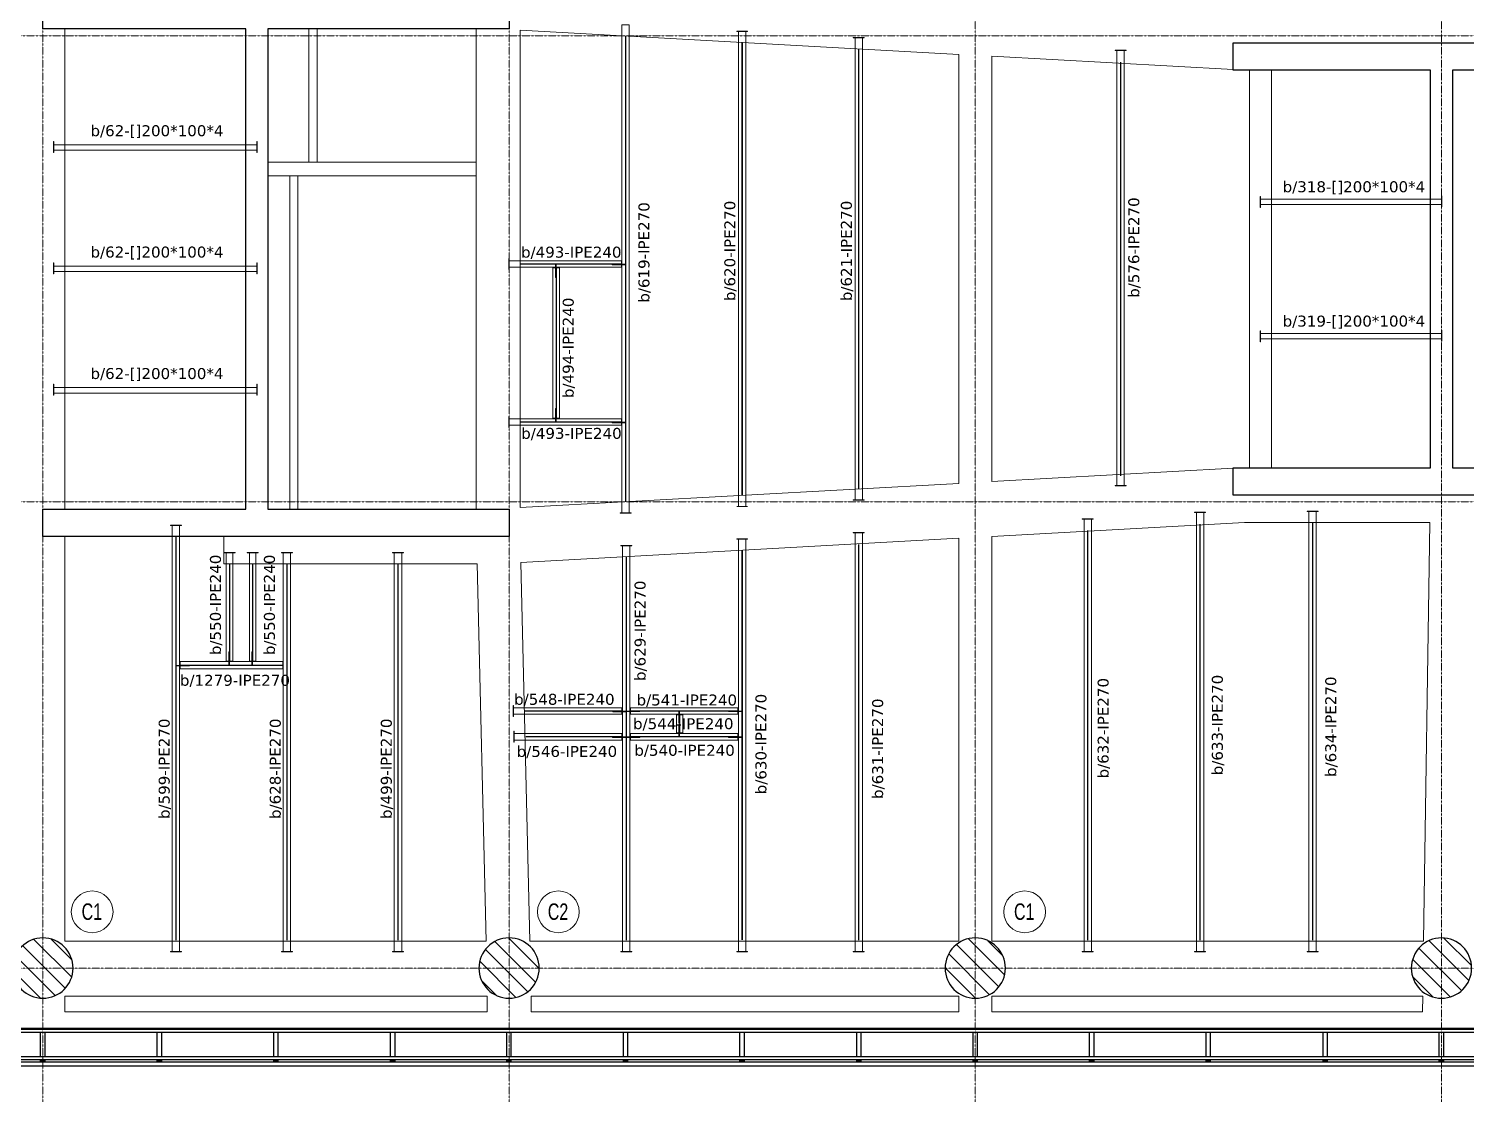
# Model space of a CAD drawing. Header units: millimetres. Extents: x -900 to 77706, y -21218 to 30789.
# Drawn here: x 13159 to 39368, y -2301 to 17130 of the extents above; entities that cross this region are included whole.
import ezdxf
from ezdxf.enums import TextEntityAlignment as Align

# ---------------------------------------------------------------- set-up
doc = ezdxf.new("R2010")
doc.units = ezdxf.units.MM
doc.header["$LTSCALE"] = 0.9
doc.linetypes.add('Grid Line', pattern=[3.33375, 1.905, -0.47625, 0.47625, -0.47625])
for name, color, linetype, lineweight in [('0-3', 250, 'Continuous', 5), ('A-WALL', 113, 'Continuous', 18), ('A_ALMA', 255, 'Continuous', 5), ('E_COLUMNAS', 1, 'Continuous', 18), ('E_COLUMNAS-3', 1, 'Continuous', 35), ('E_COLUMNAS-4', 1, 'Continuous', 25), ('E_EJES-1', 8, 'Grid Line', 9), ('E_MUROS-1', 2, 'Continuous', 25), ('E_TEXTO', 3, 'Continuous', 9), ('E_VIGAS', 5, 'Continuous', 9), ('E_VIGAS-1', 5, 'Continuous', 25), ('E_VIGAS-2', 10, 'Continuous', 25), ('P-PLATINA', 6, 'Continuous', 15), ('VIGAS_HCB', 253, 'Continuous', 15)]:
    doc.layers.add(name, color=color, linetype=linetype, lineweight=lineweight)
doc.styles.add('Arial Narrow', font='', dxfattribs={"width": 0.85, "height": 0.3})
doc.styles.add('VERDANA', font='verdana.ttf')
doc.styles.get('Arial Narrow').set_extended_font_data('Arial Narrow')

# ---------------------------------------------------------------- blocks, each defined once
blk = doc.blocks.new('EST_SFM_VIGA-METALICA-SECCION-C - EST_SFM_VIGA-METALICA-UPN100-1527742-PLANTA DE PISO 12 N_E_ _48_55m')
at = {"layer": 'E_VIGAS-2'}
for p, q in [((34.044, 0.018), (-34.827, 0.018)), ((-34.827, -0.032), (34.044, -0.032))]:
    blk.add_line(p, q, dxfattribs=at)
blk = doc.blocks.new('EST_SFM_VIGA-METALICA-SECCION-C - EST_SFM_VIGA-METALICA-UPN100-1527772-PLANTA DE PISO 12 N_E_ _48_55m')
at = {"layer": 'E_VIGAS-2'}
for p, q in [((34.942, 0.032), (-34.929, 0.032)), ((-34.929, -0.018), (34.942, -0.018))]:
    blk.add_line(p, q, dxfattribs=at)
blk = doc.blocks.new('EST_SFM_VIGA-METALICA-SECCION-C - EST_SFM_VIGA-METALICA-UPN160-1579051-PLANTA DE PISO 12 N_E_ _48_55m')
at = {"layer": 'E_VIGAS-1'}
for p, q in [((30.107, 0.047), (-30.264, 0.047)), ((-30.269, -0.018), (30.113, -0.018))]:
    blk.add_line(p, q, dxfattribs=at)
blk = doc.blocks.new('DCTIB_CNI_EST_MOD-1A-FAC_0001_rvt-2-PLANTA DE PISO 12 N_E_ _48_55m')
at = {"layer": 'E_VIGAS-1'}
for p, q in [((-65.703, 139.567), (-65.621, 139.567)), ((-65.703, 139.545), (-65.703, 139.567)), ((-65.703, 139.045), (-65.703, 139.495)), ((-65.621, 139.545), (-65.621, 139.567)), ((-65.621, 139.045), (-65.621, 139.495)), ((-63.578, 139.567), (-63.496, 139.567)), ((-63.578, 139.545), (-63.578, 139.567)), ((-63.578, 139.045), (-63.578, 139.495)), ((-63.496, 139.545), (-63.496, 139.567)), ((-63.496, 139.045), (-63.496, 139.495)), ((-61.453, 139.567), (-61.371, 139.567)), ((-61.453, 139.545), (-61.453, 139.567)), ((-61.453, 139.045), (-61.453, 139.495)), ((-61.371, 139.545), (-61.371, 139.567)), ((-61.371, 139.045), (-61.371, 139.495)), ((-59.328, 139.567), (-59.246, 139.567)), ((-59.328, 139.567), (-59.328, 139.545)), ((-59.328, 139.495), (-59.328, 139.045)), ((-59.246, 139.567), (-59.246, 139.545)), ((-59.246, 139.495), (-59.246, 139.045)), ((-57.203, 139.567), (-57.121, 139.567)), ((-57.203, 139.545), (-57.203, 139.567)), ((-57.203, 139.045), (-57.203, 139.495)), ((-57.121, 139.545), (-57.121, 139.567)), ((-57.121, 139.045), (-57.121, 139.495)), ((-55.078, 139.567), (-54.996, 139.567)), ((-55.078, 139.545), (-55.078, 139.567)), ((-55.078, 139.045), (-55.078, 139.495)), ((-54.996, 139.545), (-54.996, 139.567)), ((-54.996, 139.045), (-54.996, 139.495)), ((-52.953, 139.567), (-52.871, 139.567)), ((-52.953, 139.545), (-52.953, 139.567)), ((-52.953, 139.045), (-52.953, 139.495)), ((-52.871, 139.545), (-52.871, 139.567)), ((-52.871, 139.045), (-52.871, 139.495)), ((-50.828, 139.567), (-50.746, 139.567)), ((-50.828, 139.567), (-50.828, 139.545)), ((-50.828, 139.495), (-50.828, 139.045)), ((-50.746, 139.567), (-50.746, 139.545)), ((-50.746, 139.495), (-50.746, 139.045)), ((-48.703, 139.567), (-48.621, 139.567)), ((-48.703, 139.545), (-48.703, 139.567)), ((-48.703, 139.045), (-48.703, 139.495)), ((-48.621, 139.545), (-48.621, 139.567)), ((-48.621, 139.045), (-48.621, 139.495)), ((-46.578, 139.567), (-46.496, 139.567)), ((-46.578, 139.545), (-46.578, 139.567)), ((-46.578, 139.045), (-46.578, 139.495)), ((-46.496, 139.545), (-46.496, 139.567)), ((-46.496, 139.045), (-46.496, 139.495)), ((-44.453, 139.567), (-44.371, 139.567)), ((-44.453, 139.545), (-44.453, 139.567)), ((-44.453, 139.045), (-44.453, 139.495)), ((-44.371, 139.545), (-44.371, 139.567)), ((-44.371, 139.045), (-44.371, 139.495)), ((-42.328, 139.567), (-42.246, 139.567)), ((-42.328, 139.567), (-42.328, 139.545)), ((-42.328, 139.495), (-42.328, 139.045)), ((-42.246, 139.567), (-42.246, 139.545)), ((-42.246, 139.495), (-42.246, 139.045)), ((-40.203, 139.567), (-40.121, 139.567)), ((-40.203, 139.545), (-40.203, 139.567)), ((-40.203, 139.045), (-40.203, 139.495)), ((-40.121, 139.545), (-40.121, 139.567)), ((-40.121, 139.045), (-40.121, 139.495)), ((-65.703, 138.967), (-65.703, 138.995)), ((-65.703, 138.966), (-65.703, 138.967)), ((-65.703, 138.967), (-65.621, 138.967)), ((-65.675, 138.966), (-65.703, 138.966)), ((-65.665, 138.961), (-65.665, 138.966)), ((-65.665, 138.947), (-65.665, 138.961)), ((-65.66, 138.966), (-65.66, 138.961)), ((-65.66, 138.961), (-65.66, 138.947)), ((-65.621, 138.966), (-65.649, 138.966)), ((-65.621, 138.967), (-65.621, 138.995)), ((-65.621, 138.967), (-65.621, 138.966)), ((-63.578, 138.967), (-63.578, 138.995)), ((-63.578, 138.966), (-63.578, 138.967)), ((-63.578, 138.967), (-63.496, 138.967)), ((-63.55, 138.966), (-63.578, 138.966)), ((-63.54, 138.961), (-63.54, 138.966)), ((-63.54, 138.947), (-63.54, 138.961)), ((-63.535, 138.966), (-63.535, 138.961)), ((-63.535, 138.961), (-63.535, 138.947)), ((-63.496, 138.966), (-63.524, 138.966)), ((-63.496, 138.967), (-63.496, 138.995)), ((-63.496, 138.967), (-63.496, 138.966)), ((-61.453, 138.967), (-61.453, 138.995)), ((-61.453, 138.966), (-61.453, 138.967)), ((-61.453, 138.967), (-61.371, 138.967)), ((-61.425, 138.966), (-61.453, 138.966)), ((-61.415, 138.961), (-61.415, 138.966)), ((-61.415, 138.947), (-61.415, 138.961)), ((-61.41, 138.966), (-61.41, 138.961)), ((-61.41, 138.961), (-61.41, 138.947)), ((-61.371, 138.966), (-61.399, 138.966)), ((-61.371, 138.967), (-61.371, 138.995)), ((-61.371, 138.967), (-61.371, 138.966)), ((-59.328, 138.995), (-59.328, 138.967)), ((-59.328, 138.967), (-59.246, 138.967)), ((-59.328, 138.966), (-59.328, 138.967)), ((-59.3, 138.966), (-59.328, 138.966)), ((-59.29, 138.961), (-59.29, 138.966)), ((-59.29, 138.947), (-59.29, 138.961)), ((-59.285, 138.966), (-59.285, 138.961)), ((-59.285, 138.961), (-59.285, 138.947)), ((-59.246, 138.966), (-59.274, 138.966)), ((-59.246, 138.995), (-59.246, 138.967)), ((-59.246, 138.967), (-59.246, 138.966)), ((-57.203, 138.967), (-57.203, 138.995)), ((-57.203, 138.966), (-57.203, 138.967)), ((-57.203, 138.967), (-57.121, 138.967)), ((-57.176, 138.966), (-57.203, 138.966)), ((-57.165, 138.961), (-57.165, 138.966)), ((-57.165, 138.947), (-57.165, 138.961)), ((-57.16, 138.966), (-57.16, 138.961)), ((-57.16, 138.961), (-57.16, 138.947)), ((-57.121, 138.966), (-57.149, 138.966)), ((-57.121, 138.967), (-57.121, 138.995)), ((-57.121, 138.967), (-57.121, 138.966)), ((-55.078, 138.967), (-55.078, 138.995)), ((-55.078, 138.966), (-55.078, 138.967)), ((-55.078, 138.967), (-54.996, 138.967)), ((-55.05, 138.966), (-55.078, 138.966)), ((-55.04, 138.961), (-55.04, 138.966)), ((-55.04, 138.947), (-55.04, 138.961)), ((-55.035, 138.966), (-55.035, 138.961)), ((-55.035, 138.961), (-55.035, 138.947)), ((-54.996, 138.966), (-55.024, 138.966)), ((-54.996, 138.967), (-54.996, 138.995)), ((-54.996, 138.967), (-54.996, 138.966)), ((-52.953, 138.967), (-52.953, 138.995)), ((-52.953, 138.966), (-52.953, 138.967)), ((-52.953, 138.967), (-52.871, 138.967)), ((-52.925, 138.966), (-52.953, 138.966)), ((-52.915, 138.961), (-52.915, 138.966)), ((-52.915, 138.947), (-52.915, 138.961)), ((-52.91, 138.966), (-52.91, 138.961)), ((-52.91, 138.961), (-52.91, 138.947)), ((-52.871, 138.966), (-52.899, 138.966)), ((-52.871, 138.967), (-52.871, 138.995)), ((-52.871, 138.967), (-52.871, 138.966)), ((-50.828, 138.995), (-50.828, 138.967)), ((-50.828, 138.967), (-50.746, 138.967)), ((-50.828, 138.966), (-50.828, 138.967)), ((-50.8, 138.966), (-50.828, 138.966)), ((-50.79, 138.961), (-50.79, 138.966)), ((-50.79, 138.947), (-50.79, 138.961)), ((-50.785, 138.966), (-50.785, 138.961)), ((-50.785, 138.961), (-50.785, 138.947)), ((-50.746, 138.966), (-50.774, 138.966)), ((-50.746, 138.995), (-50.746, 138.967)), ((-50.746, 138.967), (-50.746, 138.966)), ((-48.703, 138.967), (-48.703, 138.995)), ((-48.703, 138.966), (-48.703, 138.967)), ((-48.703, 138.967), (-48.621, 138.967)), ((-48.676, 138.966), (-48.703, 138.966)), ((-48.665, 138.961), (-48.665, 138.966)), ((-48.665, 138.947), (-48.665, 138.961)), ((-48.66, 138.966), (-48.66, 138.961)), ((-48.66, 138.961), (-48.66, 138.947)), ((-48.621, 138.966), (-48.649, 138.966)), ((-48.621, 138.967), (-48.621, 138.995)), ((-48.621, 138.967), (-48.621, 138.966)), ((-46.578, 138.967), (-46.578, 138.995)), ((-46.578, 138.966), (-46.578, 138.967)), ((-46.578, 138.967), (-46.496, 138.967)), ((-46.55, 138.966), (-46.578, 138.966)), ((-46.54, 138.961), (-46.54, 138.966)), ((-46.54, 138.947), (-46.54, 138.961)), ((-46.535, 138.966), (-46.535, 138.961)), ((-46.535, 138.961), (-46.535, 138.947)), ((-46.496, 138.966), (-46.524, 138.966)), ((-46.496, 138.967), (-46.496, 138.995)), ((-46.496, 138.967), (-46.496, 138.966)), ((-44.453, 138.967), (-44.453, 138.995)), ((-44.453, 138.966), (-44.453, 138.967)), ((-44.453, 138.967), (-44.371, 138.967)), ((-44.425, 138.966), (-44.453, 138.966)), ((-44.415, 138.961), (-44.415, 138.966)), ((-44.415, 138.947), (-44.415, 138.961)), ((-44.41, 138.966), (-44.41, 138.961)), ((-44.41, 138.961), (-44.41, 138.947)), ((-44.371, 138.966), (-44.399, 138.966)), ((-44.371, 138.967), (-44.371, 138.995)), ((-44.371, 138.967), (-44.371, 138.966)), ((-42.328, 138.995), (-42.328, 138.967)), ((-42.328, 138.967), (-42.246, 138.967)), ((-42.328, 138.966), (-42.328, 138.967)), ((-42.3, 138.966), (-42.328, 138.966)), ((-42.29, 138.961), (-42.29, 138.966)), ((-42.29, 138.947), (-42.29, 138.961)), ((-42.285, 138.966), (-42.285, 138.961)), ((-42.285, 138.961), (-42.285, 138.947)), ((-42.246, 138.966), (-42.274, 138.966)), ((-42.246, 138.995), (-42.246, 138.967)), ((-42.246, 138.967), (-42.246, 138.966)), ((-40.203, 138.967), (-40.203, 138.995)), ((-40.203, 138.966), (-40.203, 138.967)), ((-40.203, 138.967), (-40.121, 138.967)), ((-40.176, 138.966), (-40.203, 138.966)), ((-40.165, 138.961), (-40.165, 138.966)), ((-40.165, 138.947), (-40.165, 138.961)), ((-40.16, 138.966), (-40.16, 138.961)), ((-40.16, 138.961), (-40.16, 138.947)), ((-40.121, 138.966), (-40.149, 138.966)), ((-40.121, 138.967), (-40.121, 138.995)), ((-40.121, 138.967), (-40.121, 138.966))]:
    blk.add_line(p, q, dxfattribs=at)
for points, knots in [([(-65.675, 138.966), (-65.674, 138.966), (-65.673, 138.966), (-65.67, 138.966), (-65.668, 138.965), (-65.666, 138.964), (-65.665, 138.963), (-65.665, 138.962), (-65.665, 138.961)], [0, 0, 0, 0, 0.142857, 0.285714, 0.428571, 0.571429, 0.785714, 1, 1, 1, 1]), ([(-65.665, 138.961), (-65.665, 138.962), (-65.665, 138.963), (-65.667, 138.965), (-65.668, 138.965), (-65.67, 138.966), (-65.671, 138.966), (-65.672, 138.966), (-65.674, 138.966), (-65.675, 138.966)], [0, 0, 0, 0, 0.285714, 0.428571, 0.571429, 0.678571, 0.732143, 0.785714, 1, 1, 1, 1]), ([(-65.649, 138.966), (-65.65, 138.966), (-65.651, 138.966), (-65.654, 138.966), (-65.656, 138.965), (-65.658, 138.964), (-65.659, 138.963), (-65.66, 138.962), (-65.66, 138.961)], [0, 0, 0, 0, 0.142857, 0.285714, 0.428571, 0.571429, 0.785714, 1, 1, 1, 1]), ([(-65.66, 138.961), (-65.66, 138.962), (-65.659, 138.963), (-65.658, 138.965), (-65.656, 138.965), (-65.655, 138.966), (-65.654, 138.966), (-65.652, 138.966), (-65.65, 138.966), (-65.649, 138.966)], [0, 0, 0, 0, 0.285714, 0.428571, 0.571429, 0.678571, 0.732143, 0.785714, 1, 1, 1, 1]), ([(-63.55, 138.966), (-63.549, 138.966), (-63.548, 138.966), (-63.545, 138.966), (-63.543, 138.965), (-63.541, 138.964), (-63.54, 138.963), (-63.54, 138.962), (-63.54, 138.961)], [0, 0, 0, 0, 0.142857, 0.285714, 0.428571, 0.571429, 0.785714, 1, 1, 1, 1]), ([(-63.54, 138.961), (-63.54, 138.962), (-63.54, 138.963), (-63.542, 138.965), (-63.543, 138.965), (-63.545, 138.966), (-63.546, 138.966), (-63.547, 138.966), (-63.549, 138.966), (-63.55, 138.966)], [0, 0, 0, 0, 0.285714, 0.428571, 0.571429, 0.678571, 0.732143, 0.785714, 1, 1, 1, 1]), ([(-63.524, 138.966), (-63.525, 138.966), (-63.526, 138.966), (-63.529, 138.966), (-63.531, 138.965), (-63.533, 138.964), (-63.534, 138.963), (-63.535, 138.962), (-63.535, 138.961)], [0, 0, 0, 0, 0.142857, 0.285714, 0.428571, 0.571429, 0.785714, 1, 1, 1, 1]), ([(-63.535, 138.961), (-63.535, 138.962), (-63.534, 138.963), (-63.533, 138.965), (-63.531, 138.965), (-63.53, 138.966), (-63.529, 138.966), (-63.527, 138.966), (-63.525, 138.966), (-63.524, 138.966)], [0, 0, 0, 0, 0.285714, 0.428571, 0.571429, 0.678571, 0.732143, 0.785714, 1, 1, 1, 1]), ([(-61.425, 138.966), (-61.424, 138.966), (-61.423, 138.966), (-61.42, 138.966), (-61.418, 138.965), (-61.416, 138.964), (-61.415, 138.963), (-61.415, 138.962), (-61.415, 138.961)], [0, 0, 0, 0, 0.142857, 0.285714, 0.428571, 0.571429, 0.785714, 1, 1, 1, 1]), ([(-61.415, 138.961), (-61.415, 138.962), (-61.415, 138.963), (-61.417, 138.965), (-61.418, 138.965), (-61.42, 138.966), (-61.421, 138.966), (-61.422, 138.966), (-61.424, 138.966), (-61.425, 138.966)], [0, 0, 0, 0, 0.285714, 0.428571, 0.571429, 0.678571, 0.732143, 0.785714, 1, 1, 1, 1]), ([(-61.399, 138.966), (-61.4, 138.966), (-61.401, 138.966), (-61.404, 138.966), (-61.406, 138.965), (-61.408, 138.964), (-61.409, 138.963), (-61.41, 138.962), (-61.41, 138.961)], [0, 0, 0, 0, 0.142857, 0.285714, 0.428571, 0.571429, 0.785714, 1, 1, 1, 1]), ([(-61.41, 138.961), (-61.41, 138.962), (-61.409, 138.963), (-61.408, 138.965), (-61.406, 138.965), (-61.405, 138.966), (-61.404, 138.966), (-61.402, 138.966), (-61.4, 138.966), (-61.399, 138.966)], [0, 0, 0, 0, 0.285714, 0.428571, 0.571429, 0.678571, 0.732143, 0.785714, 1, 1, 1, 1]), ([(-59.29, 138.961), (-59.29, 138.962), (-59.29, 138.963), (-59.292, 138.965), (-59.293, 138.965), (-59.295, 138.966), (-59.296, 138.966), (-59.297, 138.966), (-59.299, 138.966), (-59.3, 138.966)], [0, 0, 0, 0, 0.285714, 0.428571, 0.571429, 0.678571, 0.732143, 0.785714, 1, 1, 1, 1]), ([(-59.3, 138.966), (-59.299, 138.966), (-59.298, 138.966), (-59.295, 138.966), (-59.293, 138.965), (-59.291, 138.964), (-59.29, 138.963), (-59.29, 138.962), (-59.29, 138.961)], [0, 0, 0, 0, 0.142857, 0.285714, 0.428571, 0.571429, 0.785714, 1, 1, 1, 1]), ([(-59.285, 138.961), (-59.285, 138.962), (-59.284, 138.963), (-59.283, 138.965), (-59.281, 138.965), (-59.28, 138.966), (-59.279, 138.966), (-59.277, 138.966), (-59.275, 138.966), (-59.274, 138.966)], [0, 0, 0, 0, 0.285714, 0.428571, 0.571429, 0.678571, 0.732143, 0.785714, 1, 1, 1, 1]), ([(-59.274, 138.966), (-59.275, 138.966), (-59.276, 138.966), (-59.279, 138.966), (-59.281, 138.965), (-59.283, 138.964), (-59.284, 138.963), (-59.285, 138.962), (-59.285, 138.961)], [0, 0, 0, 0, 0.142857, 0.285714, 0.428571, 0.571429, 0.785714, 1, 1, 1, 1]), ([(-57.176, 138.966), (-57.175, 138.966), (-57.173, 138.966), (-57.171, 138.966), (-57.168, 138.965), (-57.167, 138.964), (-57.165, 138.963), (-57.165, 138.962), (-57.165, 138.961)], [0, 0, 0, 0, 0.142857, 0.285714, 0.428571, 0.571429, 0.785714, 1, 1, 1, 1]), ([(-57.165, 138.961), (-57.165, 138.962), (-57.165, 138.963), (-57.167, 138.965), (-57.168, 138.965), (-57.17, 138.966), (-57.171, 138.966), (-57.173, 138.966), (-57.174, 138.966), (-57.176, 138.966)], [0, 0, 0, 0, 0.285714, 0.428571, 0.571429, 0.678571, 0.732143, 0.785714, 1, 1, 1, 1]), ([(-57.149, 138.966), (-57.15, 138.966), (-57.152, 138.966), (-57.154, 138.966), (-57.156, 138.965), (-57.158, 138.964), (-57.16, 138.963), (-57.16, 138.962), (-57.16, 138.961)], [0, 0, 0, 0, 0.142857, 0.285714, 0.428571, 0.571429, 0.785714, 1, 1, 1, 1]), ([(-57.16, 138.961), (-57.16, 138.962), (-57.159, 138.963), (-57.158, 138.965), (-57.156, 138.965), (-57.155, 138.966), (-57.154, 138.966), (-57.152, 138.966), (-57.15, 138.966), (-57.149, 138.966)], [0, 0, 0, 0, 0.285714, 0.428571, 0.571429, 0.678571, 0.732143, 0.785714, 1, 1, 1, 1]), ([(-55.05, 138.966), (-55.049, 138.966), (-55.048, 138.966), (-55.045, 138.966), (-55.043, 138.965), (-55.041, 138.964), (-55.04, 138.963), (-55.04, 138.962), (-55.04, 138.961)], [0, 0, 0, 0, 0.142857, 0.285714, 0.428571, 0.571429, 0.785714, 1, 1, 1, 1]), ([(-55.04, 138.961), (-55.04, 138.962), (-55.04, 138.963), (-55.042, 138.965), (-55.043, 138.965), (-55.045, 138.966), (-55.046, 138.966), (-55.047, 138.966), (-55.049, 138.966), (-55.05, 138.966)], [0, 0, 0, 0, 0.285714, 0.428571, 0.571429, 0.678571, 0.732143, 0.785714, 1, 1, 1, 1]), ([(-55.024, 138.966), (-55.025, 138.966), (-55.026, 138.966), (-55.029, 138.966), (-55.031, 138.965), (-55.033, 138.964), (-55.034, 138.963), (-55.035, 138.962), (-55.035, 138.961)], [0, 0, 0, 0, 0.142857, 0.285714, 0.428571, 0.571429, 0.785714, 1, 1, 1, 1]), ([(-55.035, 138.961), (-55.035, 138.962), (-55.034, 138.963), (-55.033, 138.965), (-55.031, 138.965), (-55.03, 138.966), (-55.029, 138.966), (-55.027, 138.966), (-55.025, 138.966), (-55.024, 138.966)], [0, 0, 0, 0, 0.285714, 0.428571, 0.571429, 0.678571, 0.732143, 0.785714, 1, 1, 1, 1]), ([(-52.925, 138.966), (-52.924, 138.966), (-52.923, 138.966), (-52.92, 138.966), (-52.918, 138.965), (-52.916, 138.964), (-52.915, 138.963), (-52.915, 138.962), (-52.915, 138.961)], [0, 0, 0, 0, 0.142857, 0.285714, 0.428571, 0.571429, 0.785714, 1, 1, 1, 1]), ([(-52.915, 138.961), (-52.915, 138.962), (-52.915, 138.963), (-52.917, 138.965), (-52.918, 138.965), (-52.92, 138.966), (-52.921, 138.966), (-52.922, 138.966), (-52.924, 138.966), (-52.925, 138.966)], [0, 0, 0, 0, 0.285714, 0.428571, 0.571429, 0.678571, 0.732143, 0.785714, 1, 1, 1, 1]), ([(-52.899, 138.966), (-52.9, 138.966), (-52.901, 138.966), (-52.904, 138.966), (-52.906, 138.965), (-52.908, 138.964), (-52.909, 138.963), (-52.91, 138.962), (-52.91, 138.961)], [0, 0, 0, 0, 0.142857, 0.285714, 0.428571, 0.571429, 0.785714, 1, 1, 1, 1]), ([(-52.91, 138.961), (-52.91, 138.962), (-52.909, 138.963), (-52.908, 138.965), (-52.906, 138.965), (-52.905, 138.966), (-52.904, 138.966), (-52.902, 138.966), (-52.9, 138.966), (-52.899, 138.966)], [0, 0, 0, 0, 0.285714, 0.428571, 0.571429, 0.678571, 0.732143, 0.785714, 1, 1, 1, 1]), ([(-50.79, 138.961), (-50.79, 138.962), (-50.79, 138.963), (-50.792, 138.965), (-50.793, 138.965), (-50.795, 138.966), (-50.796, 138.966), (-50.797, 138.966), (-50.799, 138.966), (-50.8, 138.966)], [0, 0, 0, 0, 0.285714, 0.428571, 0.571429, 0.678571, 0.732143, 0.785714, 1, 1, 1, 1]), ([(-50.8, 138.966), (-50.799, 138.966), (-50.798, 138.966), (-50.795, 138.966), (-50.793, 138.965), (-50.791, 138.964), (-50.79, 138.963), (-50.79, 138.962), (-50.79, 138.961)], [0, 0, 0, 0, 0.142857, 0.285714, 0.428571, 0.571429, 0.785714, 1, 1, 1, 1]), ([(-50.785, 138.961), (-50.785, 138.962), (-50.784, 138.963), (-50.783, 138.965), (-50.781, 138.965), (-50.78, 138.966), (-50.779, 138.966), (-50.777, 138.966), (-50.775, 138.966), (-50.774, 138.966)], [0, 0, 0, 0, 0.285714, 0.428571, 0.571429, 0.678571, 0.732143, 0.785714, 1, 1, 1, 1]), ([(-50.774, 138.966), (-50.775, 138.966), (-50.776, 138.966), (-50.779, 138.966), (-50.781, 138.965), (-50.783, 138.964), (-50.784, 138.963), (-50.785, 138.962), (-50.785, 138.961)], [0, 0, 0, 0, 0.142857, 0.285714, 0.428571, 0.571429, 0.785714, 1, 1, 1, 1]), ([(-48.676, 138.966), (-48.675, 138.966), (-48.673, 138.966), (-48.671, 138.966), (-48.668, 138.965), (-48.667, 138.964), (-48.665, 138.963), (-48.665, 138.962), (-48.665, 138.961)], [0, 0, 0, 0, 0.142857, 0.285714, 0.428571, 0.571429, 0.785714, 1, 1, 1, 1]), ([(-48.665, 138.961), (-48.665, 138.962), (-48.665, 138.963), (-48.667, 138.965), (-48.668, 138.965), (-48.67, 138.966), (-48.671, 138.966), (-48.673, 138.966), (-48.674, 138.966), (-48.676, 138.966)], [0, 0, 0, 0, 0.285714, 0.428571, 0.571429, 0.678571, 0.732143, 0.785714, 1, 1, 1, 1]), ([(-48.649, 138.966), (-48.65, 138.966), (-48.652, 138.966), (-48.654, 138.966), (-48.656, 138.965), (-48.658, 138.964), (-48.66, 138.963), (-48.66, 138.962), (-48.66, 138.961)], [0, 0, 0, 0, 0.142857, 0.285714, 0.428571, 0.571429, 0.785714, 1, 1, 1, 1]), ([(-48.66, 138.961), (-48.66, 138.962), (-48.659, 138.963), (-48.658, 138.965), (-48.656, 138.965), (-48.655, 138.966), (-48.654, 138.966), (-48.652, 138.966), (-48.65, 138.966), (-48.649, 138.966)], [0, 0, 0, 0, 0.285714, 0.428571, 0.571429, 0.678571, 0.732143, 0.785714, 1, 1, 1, 1]), ([(-46.55, 138.966), (-46.549, 138.966), (-46.548, 138.966), (-46.545, 138.966), (-46.543, 138.965), (-46.541, 138.964), (-46.54, 138.963), (-46.54, 138.962), (-46.54, 138.961)], [0, 0, 0, 0, 0.142857, 0.285714, 0.428571, 0.571429, 0.785714, 1, 1, 1, 1]), ([(-46.54, 138.961), (-46.54, 138.962), (-46.54, 138.963), (-46.542, 138.965), (-46.543, 138.965), (-46.545, 138.966), (-46.546, 138.966), (-46.547, 138.966), (-46.549, 138.966), (-46.55, 138.966)], [0, 0, 0, 0, 0.285714, 0.428571, 0.571429, 0.678571, 0.732143, 0.785714, 1, 1, 1, 1]), ([(-46.524, 138.966), (-46.525, 138.966), (-46.526, 138.966), (-46.529, 138.966), (-46.531, 138.965), (-46.533, 138.964), (-46.534, 138.963), (-46.535, 138.962), (-46.535, 138.961)], [0, 0, 0, 0, 0.142857, 0.285714, 0.428571, 0.571429, 0.785714, 1, 1, 1, 1]), ([(-46.535, 138.961), (-46.535, 138.962), (-46.534, 138.963), (-46.533, 138.965), (-46.531, 138.965), (-46.53, 138.966), (-46.529, 138.966), (-46.527, 138.966), (-46.525, 138.966), (-46.524, 138.966)], [0, 0, 0, 0, 0.285714, 0.428571, 0.571429, 0.678571, 0.732143, 0.785714, 1, 1, 1, 1]), ([(-44.425, 138.966), (-44.424, 138.966), (-44.423, 138.966), (-44.42, 138.966), (-44.418, 138.965), (-44.416, 138.964), (-44.415, 138.963), (-44.415, 138.962), (-44.415, 138.961)], [0, 0, 0, 0, 0.142857, 0.285714, 0.428571, 0.571429, 0.785714, 1, 1, 1, 1]), ([(-44.415, 138.961), (-44.415, 138.962), (-44.415, 138.963), (-44.417, 138.965), (-44.418, 138.965), (-44.42, 138.966), (-44.421, 138.966), (-44.422, 138.966), (-44.424, 138.966), (-44.425, 138.966)], [0, 0, 0, 0, 0.285714, 0.428571, 0.571429, 0.678571, 0.732143, 0.785714, 1, 1, 1, 1]), ([(-44.399, 138.966), (-44.4, 138.966), (-44.401, 138.966), (-44.404, 138.966), (-44.406, 138.965), (-44.408, 138.964), (-44.409, 138.963), (-44.41, 138.962), (-44.41, 138.961)], [0, 0, 0, 0, 0.142857, 0.285714, 0.428571, 0.571429, 0.785714, 1, 1, 1, 1]), ([(-44.41, 138.961), (-44.41, 138.962), (-44.409, 138.963), (-44.408, 138.965), (-44.406, 138.965), (-44.405, 138.966), (-44.404, 138.966), (-44.402, 138.966), (-44.4, 138.966), (-44.399, 138.966)], [0, 0, 0, 0, 0.285714, 0.428571, 0.571429, 0.678571, 0.732143, 0.785714, 1, 1, 1, 1]), ([(-42.29, 138.961), (-42.29, 138.962), (-42.29, 138.963), (-42.292, 138.965), (-42.293, 138.965), (-42.295, 138.966), (-42.296, 138.966), (-42.297, 138.966), (-42.299, 138.966), (-42.3, 138.966)], [0, 0, 0, 0, 0.285714, 0.428571, 0.571429, 0.678571, 0.732143, 0.785714, 1, 1, 1, 1]), ([(-42.3, 138.966), (-42.299, 138.966), (-42.298, 138.966), (-42.295, 138.966), (-42.293, 138.965), (-42.291, 138.964), (-42.29, 138.963), (-42.29, 138.962), (-42.29, 138.961)], [0, 0, 0, 0, 0.142857, 0.285714, 0.428571, 0.571429, 0.785714, 1, 1, 1, 1]), ([(-42.285, 138.961), (-42.285, 138.962), (-42.284, 138.963), (-42.283, 138.965), (-42.281, 138.965), (-42.28, 138.966), (-42.279, 138.966), (-42.277, 138.966), (-42.275, 138.966), (-42.274, 138.966)], [0, 0, 0, 0, 0.285714, 0.428571, 0.571429, 0.678571, 0.732143, 0.785714, 1, 1, 1, 1]), ([(-42.274, 138.966), (-42.275, 138.966), (-42.276, 138.966), (-42.279, 138.966), (-42.281, 138.965), (-42.283, 138.964), (-42.284, 138.963), (-42.285, 138.962), (-42.285, 138.961)], [0, 0, 0, 0, 0.142857, 0.285714, 0.428571, 0.571429, 0.785714, 1, 1, 1, 1]), ([(-40.176, 138.966), (-40.175, 138.966), (-40.173, 138.966), (-40.171, 138.966), (-40.168, 138.965), (-40.167, 138.964), (-40.165, 138.963), (-40.165, 138.962), (-40.165, 138.961)], [0, 0, 0, 0, 0.142857, 0.285714, 0.428571, 0.571429, 0.785714, 1, 1, 1, 1]), ([(-40.165, 138.961), (-40.165, 138.962), (-40.165, 138.963), (-40.167, 138.965), (-40.168, 138.965), (-40.17, 138.966), (-40.171, 138.966), (-40.173, 138.966), (-40.174, 138.966), (-40.176, 138.966)], [0, 0, 0, 0, 0.285714, 0.428571, 0.571429, 0.678571, 0.732143, 0.785714, 1, 1, 1, 1]), ([(-40.149, 138.966), (-40.15, 138.966), (-40.152, 138.966), (-40.154, 138.966), (-40.156, 138.965), (-40.158, 138.964), (-40.16, 138.963), (-40.16, 138.962), (-40.16, 138.961)], [0, 0, 0, 0, 0.142857, 0.285714, 0.428571, 0.571429, 0.785714, 1, 1, 1, 1]), ([(-40.16, 138.961), (-40.16, 138.962), (-40.159, 138.963), (-40.158, 138.965), (-40.156, 138.965), (-40.155, 138.966), (-40.154, 138.966), (-40.152, 138.966), (-40.15, 138.966), (-40.149, 138.966)], [0, 0, 0, 0, 0.285714, 0.428571, 0.571429, 0.678571, 0.732143, 0.785714, 1, 1, 1, 1])]:
    blk.add_open_spline(points, degree=3, knots=knots, dxfattribs=at)
for name, p in [('EST_SFM_VIGA-METALICA-SECCION-C - EST_SFM_VIGA-METALICA-UPN100-1527742-PLANTA DE PISO 12 N_E_ _48_55m', (-39.77, 139.527)), ('EST_SFM_VIGA-METALICA-SECCION-C - EST_SFM_VIGA-METALICA-UPN160-1579051-PLANTA DE PISO 12 N_E_ _48_55m', (-40.084, 138.9)), ('EST_SFM_VIGA-METALICA-SECCION-C - EST_SFM_VIGA-METALICA-UPN100-1527772-PLANTA DE PISO 12 N_E_ _48_55m', (-40.169, 139.013))]:
    blk.add_blockref(name, p, dxfattribs=at)
blk = doc.blocks.new('EST_SCM_COLUMNA-SECCION-CIRCULAR - EST_SCM_COLUMNA-CONCRETO-CIRCULAR_Ø_110cm-1246212-PLANTA DE PISO 12 N_E_ _48_55m')
at = {"layer": 'E_COLUMNAS'}
h = blk.add_hatch(dxfattribs=at)
h.set_pattern_fill('FP_6', color=256, style=0, pattern_type=2)
h.set_pattern_definition([(135, (65.662, -140.662), (-0.15909903, -0.15909903), [])])
h.paths.add_polyline_path([(-0.041, -0.548), (0.041, -0.548), (0.122, -0.536), (0.201, -0.512), (0.275, -0.476), (0.343, -0.43), (0.403, -0.374), (0.454, -0.31), (0.496, -0.239), (0.526, -0.162), (0.544, -0.082), (0.55, 0), (0.544, 0.082), (0.526, 0.162), (0.496, 0.239), (0.454, 0.31), (0.403, 0.374), (0.343, 0.43), (0.275, 0.476), (0.201, 0.512), (0.122, 0.536), (0.041, 0.548), (-0.041, 0.548), (-0.122, 0.536), (-0.201, 0.512), (-0.283, 0.471), (-0.343, 0.43), (-0.403, 0.374), (-0.454, 0.31), (-0.496, 0.239), (-0.526, 0.162), (-0.544, 0.082), (-0.55, 0), (-0.544, -0.082), (-0.526, -0.162), (-0.496, -0.239), (-0.454, -0.31), (-0.403, -0.374), (-0.343, -0.43), (-0.275, -0.476), (-0.198, -0.513), (-0.122, -0.536)])
at = {"layer": 'E_COLUMNAS-4'}
for start, end in [(360, 180), (180, 360)]:
    blk.add_arc((0, 0), 0.55, start, end, dxfattribs=at)
blk = doc.blocks.new('EST_SCM_COLUMNA-SECCION-CIRCULAR - EST_SCM_COLUMNA-CONCRETO-CIRCULAR_Ø_110cm-V37-PLANTA DE PISO 12 N_E_ _48_55m')
at = {"layer": 'E_COLUMNAS'}
h = blk.add_hatch(dxfattribs=at)
h.set_pattern_fill('FP_8', color=256, style=0, pattern_type=2)
h.set_pattern_definition([(135, (57.162, -140.662), (-0.15909903, -0.15909903), [])])
h.paths.add_polyline_path([(-0.041, -0.548), (0.041, -0.548), (0.122, -0.536), (0.201, -0.512), (0.275, -0.476), (0.343, -0.43), (0.403, -0.374), (0.454, -0.31), (0.496, -0.239), (0.526, -0.162), (0.544, -0.082), (0.55, 0), (0.544, 0.082), (0.526, 0.162), (0.496, 0.239), (0.454, 0.31), (0.403, 0.374), (0.343, 0.43), (0.275, 0.476), (0.201, 0.512), (0.122, 0.536), (0.041, 0.548), (-0.041, 0.548), (-0.122, 0.536), (-0.201, 0.512), (-0.283, 0.471), (-0.343, 0.43), (-0.403, 0.374), (-0.454, 0.31), (-0.496, 0.239), (-0.526, 0.162), (-0.544, 0.082), (-0.55, 0), (-0.544, -0.082), (-0.526, -0.162), (-0.496, -0.239), (-0.454, -0.31), (-0.403, -0.374), (-0.343, -0.43), (-0.275, -0.476), (-0.201, -0.512), (-0.122, -0.536), (-0.096, -0.54)])
at = {"layer": 'E_COLUMNAS-4'}
for start, end in [(360, 180), (180, 360)]:
    blk.add_arc((0, 0), 0.55, start, end, dxfattribs=at)
blk = doc.blocks.new('EST_SCM_COLUMNA-SECCION-CIRCULAR - EST_SCM_COLUMNA-CONCRETO-CIRCULAR_Ø_110cm-V38-PLANTA DE PISO 12 N_E_ _48_55m')
at = {"layer": 'E_COLUMNAS'}
h = blk.add_hatch(dxfattribs=at)
h.set_pattern_fill('FP_9', color=256, style=0, pattern_type=2)
h.set_pattern_definition([(135, (48.662, -140.662), (-0.15909903, -0.15909903), [])])
h.paths.add_polyline_path([(0.041, -0.548), (0.122, -0.536), (0.201, -0.512), (0.275, -0.476), (0.343, -0.43), (0.403, -0.374), (0.454, -0.31), (0.496, -0.239), (0.526, -0.162), (0.544, -0.082), (0.55, 0), (0.544, 0.082), (0.526, 0.162), (0.496, 0.239), (0.454, 0.31), (0.403, 0.374), (0.343, 0.43), (0.275, 0.476), (0.201, 0.512), (0.122, 0.536), (0.041, 0.548), (-0.041, 0.548), (-0.122, 0.536), (-0.201, 0.512), (-0.283, 0.471), (-0.343, 0.43), (-0.403, 0.374), (-0.454, 0.31), (-0.496, 0.239), (-0.526, 0.162), (-0.544, 0.082), (-0.55, 0), (-0.544, -0.082), (-0.526, -0.162), (-0.496, -0.239), (-0.454, -0.31), (-0.403, -0.374), (-0.343, -0.43), (-0.275, -0.476), (-0.201, -0.512), (-0.122, -0.536), (-0.041, -0.548), (0.007, -0.548)])
at = {"layer": 'E_COLUMNAS-4'}
for start, end in [(360, 180), (180, 360)]:
    blk.add_arc((0, 0), 0.55, start, end, dxfattribs=at)
blk = doc.blocks.new('EST_SCM_COLUMNA-SECCION-CIRCULAR - EST_SCM_COLUMNA-CONCRETO-CIRCULAR_Ø_110cm-V39-PLANTA DE PISO 12 N_E_ _48_55m')
at = {"layer": 'E_COLUMNAS'}
h = blk.add_hatch(dxfattribs=at)
h.set_pattern_fill('FP_10', color=256, style=0, pattern_type=2)
h.set_pattern_definition([(135, (40.162, -140.662), (-0.15909903, -0.15909903), [])])
h.paths.add_polyline_path([(-0.041, -0.548), (0.041, -0.548), (0.122, -0.536), (0.201, -0.512), (0.275, -0.476), (0.343, -0.43), (0.403, -0.374), (0.454, -0.31), (0.496, -0.239), (0.526, -0.162), (0.544, -0.082), (0.55, 0), (0.544, 0.082), (0.526, 0.162), (0.496, 0.239), (0.454, 0.31), (0.403, 0.374), (0.343, 0.43), (0.275, 0.476), (0.201, 0.512), (0.122, 0.536), (0.041, 0.548), (-0.041, 0.548), (-0.122, 0.536), (-0.201, 0.512), (-0.283, 0.471), (-0.343, 0.43), (-0.403, 0.374), (-0.454, 0.31), (-0.496, 0.239), (-0.526, 0.162), (-0.544, 0.082), (-0.55, 0), (-0.544, -0.082), (-0.526, -0.162), (-0.496, -0.239), (-0.454, -0.31), (-0.403, -0.374), (-0.343, -0.43), (-0.275, -0.476), (-0.201, -0.512), (-0.122, -0.536)])
at = {"layer": 'E_COLUMNAS-4'}
for start, end in [(360, 180), (180, 360)]:
    blk.add_arc((0, 0), 0.55, start, end, dxfattribs=at)
blk = doc.blocks.new('CNI_TAG COLUMNAS CONCRETO MARCA - CNI_COLUMNA CONCRETO-582370-PLANTA DE PISO 12 N_E_ _48_55m')
at = {"layer": 'E_TEXTO'}
for start, end in [(360, 180), (180, 360)]:
    blk.add_arc((0.00026, -0.00015), 0.00254, start, end, dxfattribs=at)

msp = doc.modelspace()

# ---------------------------------------------------------------- linework, layer by layer
at = {"layer": 'A-WALL'}
msp.add_line((13565.9, 8370.1), (13815.9, 8370.1), dxfattribs=at)
at = {"layer": 'A_ALMA'}
for p, q in [((24037.6, 8513.5), (24037.6, 16989.6)), ((24044.2, 8513.5), (24044.2, 16989.6)), ((26162.6, 8630.8), (26162.6, 16872)), ((26169.2, 8630.8), (26169.2, 16872)), ((28287.6, 8748.2), (28287.6, 16754.4)), ((28294.2, 8748.2), (28294.2, 16754.4)), ((33062.7, 8978.8), (33062.7, 16523.3)), ((33069.3, 8978.8), (33069.3, 16523.3)), ((22127.2, 12842.7), (23963.4, 12842.7)), ((22127.2, 12836.5), (23964.5, 12836.5)), ((22773, 10028.2), (22773, 12770.3)), ((22779.2, 10028.2), (22779.2, 12770.3)), ((22127.2, 9961), (23963.4, 9961)), ((22127.2, 9954.8), (23964.5, 9954.8)), ((32462.6, 510), (32462.6, 7978.3)), ((32469.2, 510), (32469.2, 7978.3)), ((34512.6, 510), (34512.6, 8096)), ((34519.2, 510), (34519.2, 8096)), ((36562.6, 510), (36562.6, 8115.1)), ((36569.2, 510), (36569.2, 8115.1)), ((15837.6, 510), (15837.6, 7860.2)), ((15844.2, 510), (15844.2, 7860.2)), ((26162.7, 512.7), (26162.7, 7609.3)), ((26169.3, 512.7), (26169.3, 7609.3)), ((28287.7, 510), (28287.7, 7726.7)), ((28294.3, 510), (28294.3, 7726.7)), ((16817.8, 5600.1), (16817.8, 7360.1)), ((16824, 5600.1), (16824, 7360.1)), ((17237.8, 5600.1), (17237.8, 7360.1)), ((17244, 5600.1), (17244, 7360.1)), ((17862.6, 510), (17862.6, 7370.2)), ((17869.2, 510), (17869.2, 7370.2)), ((19887.6, 510), (19887.6, 7360.1)), ((19894.2, 510), (19894.2, 7360.1)), ((24047.9, 510), (24047.9, 7492.5)), ((24054.5, 510), (24054.5, 7492.5)), ((15921.2, 5525.9), (17785.7, 5525.9)), ((15921.2, 5519.3), (17785.7, 5519.3)), ((22205.9, 4691.9), (23973.7, 4691.9)), ((22205.9, 4685.7), (23974.6, 4685.7)), ((24128.7, 4693), (26088.5, 4693)), ((24129.7, 4686.8), (26089.5, 4686.8)), ((25023.1, 4467), (25023.1, 4618.7)), ((25029.3, 4288.7), (25029.3, 4619.4)), ((22218.7, 4222.2), (23973.2, 4222.2)), ((22218.7, 4216), (23973.2, 4216)), ((24129.7, 4222.2), (26089.5, 4222.2)), ((24129.7, 4216), (26089.5, 4216)), ((25024.1, 4288.7), (25024.1, 4442.8))]:
    msp.add_line(p, q, dxfattribs=at)
at = {"layer": 'E_EJES-1'}
for p, q in [((13416, -4561.2), (13416, 29888.7)), ((21916, -4561.2), (21916, 29888.7)), ((30416, -4561.2), (30416, 29888.7)), ((38916, -4561.2), (38916, 29888.7)), ((0, 17000), (76806, 17000)), ((0, 8500), (76806, 8500)), ((0, 0), (76806, 0))]:
    msp.add_line(p, q, dxfattribs=at)
at = {"layer": 'E_MUROS-1'}
for points in [[(21916.1, 17630.2), (21916.1, 17130.2), (17516.1, 17130.2), (17516.1, 8370.2), (21916.1, 8370.2), (21916.1, 7870.2), (13416.1, 7870.2), (13416.1, 8370.2), (17116.1, 8370.2), (17116.1, 17130.2), (13416.1, 17130.2), (13416.1, 17630.2)], [(42716.1, 16875.2), (42716.1, 16375.2), (39116.1, 16375.2), (39116.1, 9125.2), (42716.1, 9125.2), (42716.1, 8625.2), (35116.1, 8625.2), (35116.1, 9125.2), (38716.1, 9125.2), (38716.1, 16375.2), (35116.1, 16375.2), (35116.1, 16875.2)]]:
    msp.add_lwpolyline(points, close=True, dxfattribs=at)
at = {"layer": 'E_VIGAS', "color": 30, "true_color": 0xf26722}
for p, q in [((13816.9, 17120.2), (13816.9, 8360.2)), ((17516.1, 14697.8), (21316.1, 14697.8)), ((21316.1, 14447.8), (17516.1, 14447.8)), ((13816.9, 7860.2), (13816.9, 490))]:
    msp.add_line(p, q, dxfattribs=at)
for points in [[(11017, 26595.9), (11017, -1095.9), (66817.2, -1095.8), (66817.1, 26595.9)], [(38588.7, 490), (38704.6, 8125.2), (35325, 8125.2), (30717, 7870.6), (30717, 490)], [(30117, 490), (30117, 7837.5), (22130.9, 7396.4), (22296.8, 490)], [(38573.5, -510), (30717, -510), (30717, -795.9), (38569.2, -795.9)]]:
    msp.add_lwpolyline(points, close=True, dxfattribs=at)
for points in [[(18416.1, 17127.8), (18416.1, 14697.8), (18266.1, 14697.8), (18266.1, 17127.8)], [(21317.2, 8370.2), (21317.2, 8370.2), (21317.2, 17130.2), (21317.2, 17130.2)], [(22117.1, 8397.2), (30117, 8839), (30117, 16663.4), (22117.2, 17106.2), (22117.2, 8397.2)], [(35117.2, 16386.6), (30717, 16630.1), (30717, 8872.2), (35117.2, 9115.2)], [(35817.2, 9125.2), (35417.2, 9125.2), (35417.2, 16375.2), (35817.2, 16375.2), (35817.2, 9125.2)], [(17916.1, 8367.8), (17916, 14447.8), (18066, 14447.8), (18066.1, 8367.8)], [(13816.9, 490), (21496.6, 490), (21331.3, 7370.2), (17181.9, 7370.2), (16881.5, 7370.2), (16717, 7370.2), (16717, 7870.1)], [(21516.9, -795.9), (21516.9, -510), (13816.9, -510), (13816.9, -795.9), (21516.9, -795.9)], [(22316.9, -795.9), (30117, -795.9), (30117, -510), (22316.9, -510), (22316.9, -795.9)]]:
    msp.add_lwpolyline(points, dxfattribs=at)
at = {"layer": 'P-PLATINA'}
for points in [[(22763, 12593.4), (22773, 12593.4), (22773, 12837.4), (22763, 12837.4)], [(24038.7, 12836.5), (24038.7, 12826.5), (23794.7, 12826.5), (23794.7, 12836.5)], [(22763, 10205.1), (22773, 10205.1), (22773, 9961.1), (22763, 9961.1)], [(24039.5, 9954.8), (24039.5, 9944.8), (23795.5, 9944.8), (23795.5, 9954.8)], [(16807.8, 5769.9), (16817.8, 5769.9), (16817.8, 5525.9), (16807.8, 5525.9)], [(17227.8, 5769.9), (17237.8, 5769.9), (17237.8, 5525.9), (17227.8, 5525.9)], [(16088.2, 5519.3), (16088.2, 5509.3), (15844.2, 5509.3), (15844.2, 5519.3)], [(23804.8, 4685.7), (23804.8, 4675.7), (24048.8, 4675.7), (24048.8, 4685.7)], [(24055.5, 4686.8), (24055.5, 4676.8), (24299.5, 4676.8), (24299.5, 4686.8)], [(25023.1, 4467), (25023.1, 4686.8), (25013.1, 4686.8), (25013.1, 4467)], [(26163.7, 4686.8), (26163.7, 4676.8), (25919.7, 4676.8), (25919.7, 4686.8)], [(23803.4, 4216), (23803.4, 4206), (24047.4, 4206), (24047.4, 4216)], [(24054, 4216), (24054, 4206), (24298, 4206), (24298, 4216)], [(25013.1, 4442.8), (25023.1, 4442.8), (25023.1, 4223), (25013.1, 4223)], [(26162.3, 4216), (26162.3, 4206), (25918.3, 4206), (25918.3, 4216)]]:
    msp.add_lwpolyline(points, close=True, dxfattribs=at)
at = {"layer": 'VIGAS_HCB'}
for points in [[(23973.4, 17199.6), (24108.4, 17199.6), (24108.4, 8303.5), (23973.4, 8303.5)], [(26098.4, 8420.8), (26233.4, 8420.8), (26233.4, 17082), (26098.4, 17082)], [(28223.4, 8538.2), (28358.4, 8538.2), (28358.4, 16964.4), (28223.4, 16964.4)], [(32998.5, 16733.3), (33133.5, 16733.3), (33133.5, 8801.7), (32998.5, 8801.7)], [(13616.1, 15075.1), (13616.1, 14875.1), (13610.1, 14875.1), (13610.1, 15075.1)], [(17316.1, 14915.1), (13826.1, 14915.1), (13616.1, 14915.1), (13616.1, 15015.1), (17316.1, 15015.1)], [(17316.1, 15075.1), (17316.1, 14875.1), (17322.1, 14875.1), (17322.1, 15075.1)], [(35610.1, 14072.8), (35610.1, 13872.8), (35616.1, 13872.8), (35616.1, 14072.8)], [(38916.1, 13922.8), (35828.8, 13922.8), (35616.1, 13922.8), (35616.1, 14022.8), (38916.1, 14022.8)], [(38916.1, 14082.8), (38916.1, 13882.8), (38922.1, 13882.8), (38922.1, 14082.8)], [(13616.1, 12861.8), (13616.1, 12661.8), (13610.1, 12661.8), (13610.1, 12861.8)], [(17316.1, 12861.8), (17316.1, 12661.8), (17322.1, 12661.8), (17322.1, 12861.8)], [(23963.4, 12780.1), (21917.2, 12780.1), (21917.2, 12900.1), (23963.4, 12900.1)], [(17316.1, 12701.8), (13826.1, 12701.8), (13616.1, 12701.8), (13616.1, 12801.8), (17316.1, 12801.8)], [(22716.1, 10028.5), (22836.1, 10028.5), (22836.1, 12770.1), (22716.1, 12770.1)], [(35610.1, 11622.8), (35610.1, 11422.8), (35616.1, 11422.8), (35616.1, 11622.8)], [(38916.1, 11472.8), (35828.8, 11472.8), (35616.1, 11472.8), (35616.1, 11572.8), (38916.1, 11572.8)], [(38916.1, 11632.8), (38916.1, 11432.8), (38922.1, 11432.8), (38922.1, 11632.8)], [(13616.1, 10646.8), (13616.1, 10446.8), (13610.1, 10446.8), (13610.1, 10646.8)], [(17316.1, 10486.8), (13826.1, 10486.8), (13616.1, 10486.8), (13616.1, 10586.8), (17316.1, 10586.8)], [(17316.1, 10646.8), (17316.1, 10446.8), (17322.1, 10446.8), (17322.1, 10646.8)], [(21917.2, 10018.5), (23963.4, 10018.5), (23963.4, 9898.5), (21917.2, 9898.5)], [(32398.4, 300), (32533.4, 300), (32533.4, 8188.3), (32398.4, 8188.3)], [(34448.4, 300), (34583.4, 300), (34583.4, 8306), (34448.4, 8306)], [(36498.4, 300), (36633.4, 300), (36633.4, 8325.1), (36498.4, 8325.1)], [(15773.5, 8070.2), (15908.4, 8070.2), (15908.4, 300), (15773.5, 300)], [(28223.5, 7936.7), (28358.5, 7936.7), (28358.5, 300), (28223.5, 300)], [(23983.7, 7702.5), (24118.7, 7702.5), (24118.7, 300), (23983.7, 300)], [(26098.5, 7819.3), (26233.5, 7819.3), (26233.5, 300), (26098.5, 300)], [(16760.9, 5600.1), (16880.9, 5600.1), (16880.9, 7570.1), (16760.9, 7570.1)], [(17180.9, 5600.1), (17300.9, 5600.1), (17300.9, 7570.1), (17180.9, 7570.1)], [(17798.4, 7570.2), (17933.4, 7570.2), (17933.4, 300), (17798.4, 300)], [(19823.4, 7570.1), (19958.4, 7570.1), (19958.4, 300), (19823.4, 300)], [(15918.4, 5590.1), (17788.4, 5590.1), (17788.4, 5455.1), (15918.4, 5455.1)], [(23973.7, 4629.1), (21995.9, 4628.8), (21995.9, 4748.8), (23973.7, 4749.1)], [(26088.5, 4629.1), (24128.7, 4629.1), (24128.7, 4749.1), (26088.5, 4749.1)], [(24966.2, 4288.7), (25086.2, 4288.7), (25086.2, 4619.4), (24966.2, 4619.4)], [(23973.2, 4159.1), (22008.7, 4158.8), (22008.7, 4278.8), (23973.2, 4279.1)], [(26089.5, 4159.1), (24129.7, 4158.3), (24129.7, 4278.3), (26089.5, 4279.1)]]:
    msp.add_lwpolyline(points, close=True, dxfattribs=at)
at = {"layer": 'VIGAS_HCB', "color": 8}
for points in [[(26265.9, 17088), (26065.9, 17088), (26065.9, 17082), (26265.9, 17082)], [(28390.9, 16970.4), (28190.9, 16970.4), (28190.9, 16964.4), (28390.9, 16964.4)], [(33166, 16739.3), (32966, 16739.3), (32966, 16733.3), (33166, 16733.3)], [(21911.2, 12940.1), (21911.2, 12740.1), (21917.2, 12740.1), (21917.2, 12940.1)], [(21911.2, 10058.5), (21911.2, 9858.5), (21917.2, 9858.5), (21917.2, 10058.5)], [(33166, 8801.7), (32966, 8801.7), (32966, 8795.7), (33166, 8795.7)], [(26265.9, 8420.8), (26065.9, 8420.8), (26065.9, 8414.8), (26265.9, 8414.8)], [(28390.9, 8538.2), (28190.9, 8538.2), (28190.9, 8532.2), (28390.9, 8532.2)], [(24140.9, 8303.5), (23940.9, 8303.5), (23940.9, 8297.5), (24140.9, 8297.5)], [(32565.9, 8194.3), (32365.9, 8194.3), (32365.9, 8188.3), (32565.9, 8188.3)], [(34615.9, 8312), (34415.9, 8312), (34415.9, 8306), (34615.9, 8306)], [(36665.9, 8331.1), (36465.9, 8331.1), (36465.9, 8325.1), (36665.9, 8325.1)], [(15940.9, 8076.2), (15740.9, 8076.2), (15740.9, 8070.2), (15940.9, 8070.2)], [(28391, 7942.7), (28191, 7942.7), (28191, 7936.7), (28391, 7936.7)], [(24151.2, 7708.5), (23951.2, 7708.5), (23951.2, 7702.5), (24151.2, 7702.5)], [(26266, 7825.3), (26066, 7825.3), (26066, 7819.3), (26266, 7819.3)], [(16920.9, 7576.1), (16720.9, 7576.1), (16720.9, 7570.1), (16920.9, 7570.1)], [(17340.9, 7576.1), (17140.9, 7576.1), (17140.9, 7570.1), (17340.9, 7570.1)], [(17965.9, 7576.2), (17765.9, 7576.2), (17765.9, 7570.2), (17965.9, 7570.2)], [(19990.9, 7576.1), (19790.9, 7576.1), (19790.9, 7570.1), (19990.9, 7570.1)], [(21989.9, 4788.8), (21989.9, 4588.8), (21995.9, 4588.8), (21995.9, 4788.8)], [(22002.7, 4318.8), (22002.7, 4118.8), (22008.7, 4118.8), (22008.7, 4318.8)], [(15940.9, 300), (15740.9, 300), (15740.9, 294), (15940.9, 294)], [(17965.9, 300), (17765.9, 300), (17765.9, 294), (17965.9, 294)], [(19990.9, 300), (19790.9, 300), (19790.9, 294), (19990.9, 294)], [(24151.2, 300), (23951.2, 300), (23951.2, 294), (24151.2, 294)], [(26266, 300), (26066, 300), (26066, 294), (26266, 294)], [(28391, 300), (28191, 300), (28191, 294), (28391, 294)], [(32565.9, 300), (32365.9, 300), (32365.9, 294), (32565.9, 294)], [(34615.9, 300), (34415.9, 300), (34415.9, 294), (34615.9, 294)], [(36665.9, 300), (36465.9, 300), (36465.9, 294), (36665.9, 294)]]:
    msp.add_lwpolyline(points, close=True, dxfattribs=at)

# ---------------------------------------------------------------- block references
at = {"layer": '0-3', "xscale": 999.9999999999933, "yscale": 999.9999999999933, "zscale": 999.9999999999933}
msp.add_blockref('DCTIB_CNI_EST_MOD-1A-FAC_0001_rvt-2-PLANTA DE PISO 12 N_E_ _48_55m', (79078.1, -140662.4), dxfattribs=at)
at = {"layer": 'E_COLUMNAS-3', "xscale": 999.9999999999933, "yscale": 999.9999999999933, "zscale": 999.9999999999933}
for name, p in [('EST_SCM_COLUMNA-SECCION-CIRCULAR - EST_SCM_COLUMNA-CONCRETO-CIRCULAR_Ø_110cm-1246212-PLANTA DE PISO 12 N_E_ _48_55m', (13416, 0)), ('EST_SCM_COLUMNA-SECCION-CIRCULAR - EST_SCM_COLUMNA-CONCRETO-CIRCULAR_Ø_110cm-V37-PLANTA DE PISO 12 N_E_ _48_55m', (21916, 0)), ('EST_SCM_COLUMNA-SECCION-CIRCULAR - EST_SCM_COLUMNA-CONCRETO-CIRCULAR_Ø_110cm-V38-PLANTA DE PISO 12 N_E_ _48_55m', (30416, 0)), ('EST_SCM_COLUMNA-SECCION-CIRCULAR - EST_SCM_COLUMNA-CONCRETO-CIRCULAR_Ø_110cm-V39-PLANTA DE PISO 12 N_E_ _48_55m', (38916, 0))]:
    msp.add_blockref(name, p, dxfattribs=at)
at = {"layer": 'E_TEXTO', "xscale": 149999.9999999989, "yscale": 149999.9999999989, "zscale": 149999.9999999989}
for p in [(14276.2, 1048.4), (22776.2, 1048.4), (31276.2, 1048.4)]:
    msp.add_blockref('CNI_TAG COLUMNAS CONCRETO MARCA - CNI_COLUMNA CONCRETO-582370-PLANTA DE PISO 12 N_E_ _48_55m', p, dxfattribs=at)

# ---------------------------------------------------------------- texts
at = {"layer": 'E_TEXTO', "style": 'VERDANA'}
for s, p in [('b/62-[]200*100*4', (15496.8, 15171)), ('b/318-[]200*100*4', (37319.7, 14148.6)), ('b/62-[]200*100*4', (15496.8, 12957.6)), ('b/319-[]200*100*4', (37319.7, 11698.6)), ('b/62-[]200*100*4', (15496.8, 10742.6))]:
    msp.add_text(s, height=200, dxfattribs=at).set_placement(p, align=Align.CENTER)
at = {"layer": 'E_TEXTO', "char_height": 200, "width": 1206.139, "attachment_point": 1, "rotation": 90, "style": 'VERDANA'}
for s, insert in [('b/619-IPE270', (24274.5, 12134.5)), ('b/620-IPE270', (25840.5, 12162.2)), ('b/621-IPE270', (27965.5, 12162)), ('b/576-IPE270', (33205.8, 12223)), ('b/494-IPE240', (22894, 10394.5)), ('b/550-IPE240', (16462.6, 5707.4)), ('b/550-IPE240', (17446.6, 5707.4)), ('b/629-IPE270', (24204.8, 5234.5)), ('b/632-IPE270', (32647.1, 3458.5)), ('b/633-IPE270', (34729.3, 3516.7)), ('b/634-IPE270', (36797.3, 3485.5)), ('b/630-IPE270', (26407.7, 3169.5)), ('b/631-IPE270', (28535.8, 3084.3)), ('b/599-IPE270', (15527.8, 2718.6)), ('b/628-IPE270', (17552.8, 2718.6)), ('b/499-IPE270', (19577.8, 2718.6))]:
    msp.add_mtext(s, dxfattribs=dict(at, insert=insert))
at = {"layer": 'E_TEXTO', "attachment_point": 1}
for s, insert, char_height, width, style in [('b/493-IPE240', (22133.5, 13156), 200, 1206.139, 'VERDANA'), ('b/493-IPE240', (22136.9, 9851.6), 200, 1206.139, 'VERDANA'), ('b/1279-IPE270', (15913.9, 5348.9), 200, 1206.139, 'VERDANA'), ('b/548-IPE240', (22007.4, 5001.7), 200, 1206.139, 'VERDANA'), ('b/541-IPE240', (24240.4, 4989.5), 200, 1206.139, 'VERDANA'), ('b/544-IPE240', (24175.7, 4557.1), 200, 1206.139, 'VERDANA'), ('b/546-IPE240', (22054.2, 4051.1), 200, 1206.139, 'VERDANA'), ('b/540-IPE240', (24199.6, 4072.2), 200, 1206.139, 'VERDANA'), ('C1', (14122, 1179.6), 300, 459.968, 'Arial Narrow'), ('C2', (22622, 1179.6), 300, 459.968, 'Arial Narrow'), ('C1', (31122, 1179.6), 300, 459.968, 'Arial Narrow')]:
    msp.add_mtext(s, dxfattribs=dict(at, insert=insert, char_height=char_height, width=width, style=style))

doc.saveas('drawing.dxf')
